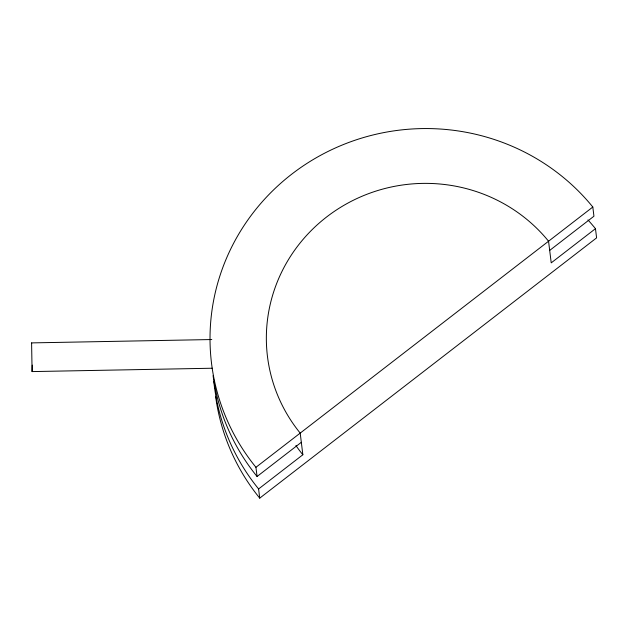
<?xml version="1.0" encoding="UTF-8"?>
<svg xmlns="http://www.w3.org/2000/svg" width="628" height="628" viewBox="0 0 628 628"><rect width="100%" height="100%" fill="white"/><g stroke="black" fill="none" stroke-linecap="round" stroke-linejoin="round"><path stroke-width="0.94" d="M32.287 365.135L32.091 371.588L212.288 368.228M211.793 339.536L31.596 342.896L32.091 371.588M301.33 442.3L257.072 476.495L255.941 467.303L592.816 207.028L593.939 216.22L549.688 250.415M595.47 228.671L596.6 237.871L259.725 498.145L258.603 488.953L302.853 454.758L300.2 433.108A158.099 153.734 -7 0 1 326.631 216.966A158.099 153.734 -7 0 1 548.558 241.223L551.219 262.865L595.47 228.671A214.446 208.52 -7 0 0 587.949 219.933M31.596 342.896L31.706 343.602M259.725 498.145A214.446 208.52 -7 0 1 215.6 396.323M258.603 488.953A214.446 208.52 -7 0 1 213.779 381.345M302.853 454.758A158.099 153.734 -7 0 1 295.921 445.542M257.072 476.495A214.446 208.52 -7 0 1 213.073 375.63M255.941 467.303A214.446 208.52 -7 0 1 291.792 174.121A214.446 208.52 -7 0 1 592.816 207.028"/></g></svg>
